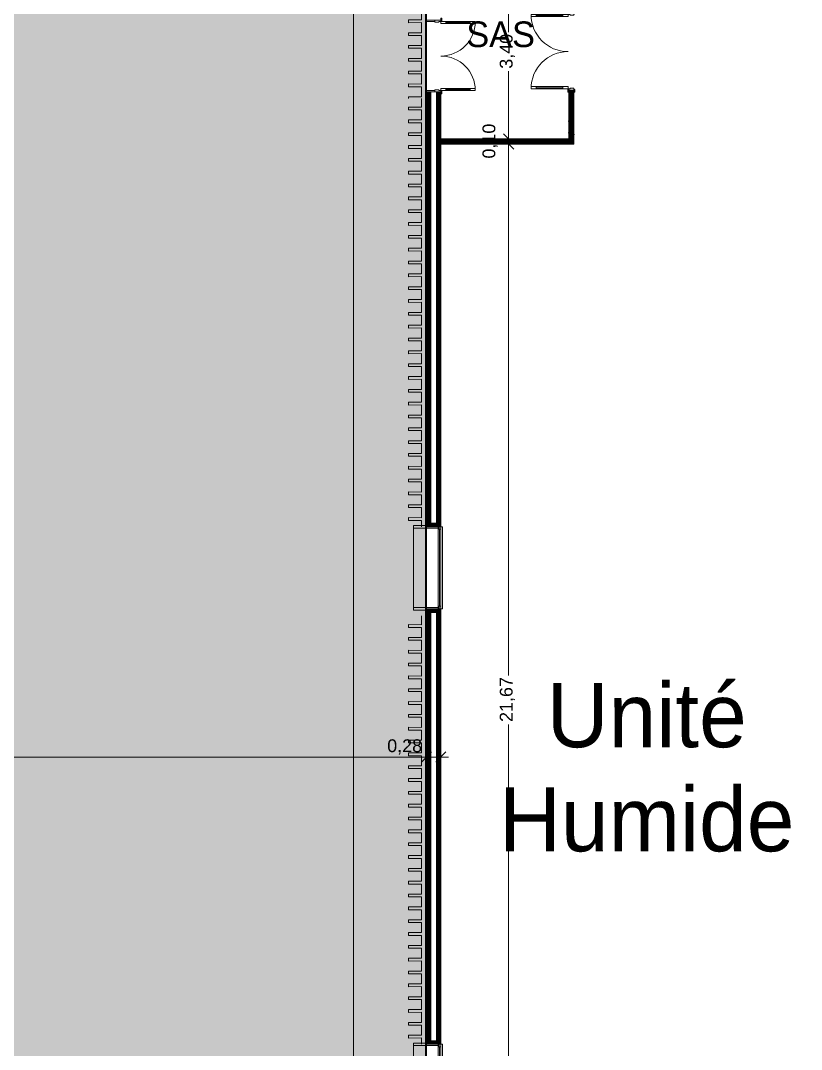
# Model space of a CAD drawing. Header units: millimetres. Extents: x 141848 to 1648660, y -821378 to -151356.
# Drawn here: x 211312 to 226536, y -224677 to -204629 of the extents above; entities that cross this region are included whole.
import ezdxf

# ---------------------------------------------------------------- set-up
doc = ezdxf.new("R2010")
doc.units = ezdxf.units.MM
doc.header["$MEASUREMENT"] = 0
doc.linetypes.add('Traits', pattern=[282.222223, 141.111112, -141.111112])
doc.linetypes.add('Wipeout_Contour', pattern=[1000, 0, -1000])
for name, color, linetype in [('Cotations - 1_100', 7, 'Continuous'), ('Fenêtres ARCHICAD', 7, 'Continuous'), ('Hachure', 7, 'Continuous'), ('Nouveau_0', 7, 'Continuous'), ('Portes ARCHICAD', 7, 'Continuous'), ('Sols_ Dalles', 7, 'Continuous'), ('Structure - Murs extérieurs', 7, 'Continuous')]:
    doc.layers.add(name, color=color, linetype=linetype)
doc.styles.add('STYLE_GENERE_1', font='')
doc.styles.add('STYLE_GENERE_2', font='')
doc.styles.get('STYLE_GENERE_1').set_extended_font_data('Agency FB')
doc.styles.get('STYLE_GENERE_2').set_extended_font_data('Arial')
doc.dimstyles.new('STYLE_GENERE__1', dxfattribs={"dimtxt": 250, "dimasz": 190, "dimexe": 0.18, "dimexo": 0.0625, "dimgap": 0, "dimtad": 1, "dimtih": 1, "dimtoh": 1, "dimlfac": 0.001, "dimzin": 0, "dimdsep": 46, "dimtxsty": 'STYLE_GENERE_2', "dimblk": 'ARROWHEAD_6', "dimblk1": 'ARROWHEAD_6', "dimblk2": 'ARROWHEAD_6', "dimcen": 0.09, "dimse1": 1, "dimse2": 1, "dimclrd": 7, "dimclre": 7, "dimclrt": 7, "dimazin": 0, "dimtfac": 1, "dimtdec": 4, "dimtmove": 0, "dimatfit": 3, "dimfxl": 0, "dimtolj": 1, "dimtzin": 0, "dimarcsym": 0})
doc.dimstyles.new('STYLE_GENERE__4', dxfattribs={"dimtxt": 250, "dimasz": 190, "dimexe": 0.18, "dimexo": 0.0625, "dimgap": 0, "dimtad": 0, "dimlfac": 0.001, "dimzin": 0, "dimdsep": 46, "dimtxsty": 'STYLE_GENERE_2', "dimblk": 'ARROWHEAD_6', "dimblk1": 'ARROWHEAD_6', "dimblk2": 'ARROWHEAD_6', "dimcen": 0.09, "dimse1": 1, "dimse2": 1, "dimclrd": 7, "dimclre": 7, "dimclrt": 7, "dimazin": 0, "dimtfac": 1, "dimtdec": 4, "dimtmove": 0, "dimatfit": 3, "dimfxl": 0, "dimtolj": 1, "dimtzin": 0, "dimarcsym": 0})
pattern_1 = [(45, (0, 175), (-55.684659, 55.684659), [0, -52.5, 0, -78.75]), (110, (175, 175), (74.000794, 26.934086), [0, -38.5, 0, -66.5])]
pattern_2 = [(45, (0, 0), (-7.0710678, 7.0710678), [])]

# ---------------------------------------------------------------- blocks, each defined once
blk = doc.blocks.new('Fenêtre 25_2')
at = {"layer": 'Fenêtres ARCHICAD', "color": 7, "linetype": 'Continuous', "lineweight": 5}
for p, q in [((-775, 480), (-825, 480)), ((-825, 480), (-825, 230)), ((-775, 480), (775, 480)), ((-775, 230), (-775, 480)), ((825, 480), (775, 480)), ((775, 480), (775, 230)), ((825, 230), (825, 480)), ((-825, 230), (-775, 230)), ((-825, 230), (-800, 230)), ((-825, 230), (-800, 230)), ((-775, 230), (-800, 230)), ((-800, 230), (-800, 0)), ((-800, 215), (-800, 230)), ((-800, 215), (-800, 230)), ((-800, 145), (-800, 215)), ((-800, 145), (-800, 215)), ((-800, 145), (-800, 215)), ((-800, 145), (-800, 215)), ((-775, 0), (-775, 230)), ((800, 230), (775, 230)), ((775, 230), (775, 0)), ((775, 230), (825, 230)), ((800, 0), (800, 230)), ((800, 215), (800, 230)), ((800, 215), (800, 230)), ((800, 230), (825, 230)), ((800, 230), (825, 230)), ((800, 145), (800, 215)), ((800, 145), (800, 215)), ((800, 145), (800, 215)), ((800, 145), (800, 215)), ((-800, 0), (-775, 0)), ((775, 0), (800, 0)), ((-800, -20), (800, -20)), ((-800, -50), (-800, -83)), ((-800, -83), (800, -83)), ((800, -83), (800, -50))]:
    blk.add_line(p, q, dxfattribs=at)
at = {"layer": 'Fenêtres ARCHICAD', "color": 7, "linetype": 'Traits', "lineweight": 5}
blk.add_line((-800, -50), (800, -50), dxfattribs=at)
at = {"color": 254, "linetype": 'Wipeout_Contour', "lineweight": 0, "ltscale": 3003.33026}
blk.add_wipeout([(-750, 0), (-750, -50), (750, -50), (750, 0)], dxfattribs=at).dxf.layer = 'Fenêtres ARCHICAD'
at = {"layer": 'Fenêtres ARCHICAD', "color": 7, "linetype": 'Continuous', "lineweight": 5}
for p, q in [((-800, 35), (-800, 145)), ((-800, 35), (-800, 145)), ((-800, 35), (-800, 145)), ((-800, 35), (-800, 145)), ((-800, 0), (-800, 35)), ((-800, 0), (-800, 35)), ((-800, 0), (-750, 0)), ((-800, -35), (-800, 0)), ((-800, -35), (-800, 0)), ((-750, 0), (-750, -50)), ((-750, 0), (750, 0)), ((750, -50), (750, 0)), ((750, 0), (800, 0)), ((800, 35), (800, 145)), ((800, 35), (800, 145)), ((800, 35), (800, 145)), ((800, 35), (800, 145)), ((800, 0), (800, 35)), ((800, 0), (800, 35)), ((800, -35), (800, 0)), ((800, -35), (800, 0)), ((-800, -50), (-800, -35)), ((-800, -50), (-800, -35)), ((-750, -50), (-800, -50)), ((-750, -25), (750, -25)), ((750, -50), (-750, -50)), ((800, -50), (750, -50)), ((800, -50), (800, -35)), ((800, -50), (800, -35))]:
    blk.add_line(p, q, dxfattribs=at)
blk = doc.blocks.new('Porte double 25')
at = {"layer": 'Portes ARCHICAD', "color": 7, "linetype": 'Continuous', "lineweight": 5}
for p, q in [((-672, 672), (-672, 572)), ((-632, 672), (-672, 672)), ((-632, 572), (-632, 672)), ((632, 572), (632, 672)), ((632, 672), (672, 672)), ((672, 672), (672, 572)), ((-672, 572), (-632, 572)), ((-652, 572), (-652, 100)), ((672, 572), (632, 572)), ((652, 572), (652, 100)), ((-737, 0), (-737, 19)), ((-737, 19), (-687, 19)), ((-687, 0), (-737, 0)), ((-700, 0), (-737, 0)), ((-700, 0), (-737, 0)), ((-672, 0), (-700, 0)), ((-700, 0), (-700, -115)), ((-700, 0), (-700, -15)), ((-700, 0), (-700, -15)), ((-687, 19), (-687, 0)), ((-632, 100), (-672, 100)), ((-672, 100), (-672, 0)), ((-672, -40), (-672, 0)), ((-672, 0), (-632, 0)), ((-632, 0), (-632, 100)), ((632, 0), (632, 100)), ((632, 100), (672, 100)), ((672, 0), (632, 0)), ((672, 100), (672, 0)), ((700, 0), (672, 0)), ((672, 0), (672, -40)), ((687, 19), (737, 19)), ((687, 0), (687, 19)), ((737, 0), (687, 0)), ((700, -115), (700, 0)), ((700, 0), (700, -15)), ((700, 0), (700, -15)), ((700, 0), (737, 0)), ((700, 0), (737, 0)), ((737, 19), (737, 0)), ((-700, -15), (-700, -85)), ((-700, -15), (-700, -85)), ((-700, -85), (-700, -115)), ((-700, -85), (-700, -115)), ((-700, -280), (-700, -115)), ((-700, -115), (-675, -115)), ((-700, -115), (-660, -115)), ((-700, -115), (-700, -195)), ((-700, -115), (-700, -195)), ((-700, -195), (-700, -265)), ((-700, -195), (-700, -265)), ((-675, -115), (-675, -280)), ((-660, -40), (-672, -40)), ((-660, -115), (-660, -40)), ((672, -40), (660, -40)), ((660, -40), (660, -115)), ((660, -115), (700, -115)), ((675, -280), (675, -115)), ((675, -115), (700, -115)), ((700, -15), (700, -85)), ((700, -15), (700, -85)), ((700, -85), (700, -115)), ((700, -85), (700, -115)), ((700, -115), (700, -280)), ((700, -115), (700, -195)), ((700, -115), (700, -195)), ((700, -195), (700, -265)), ((700, -195), (700, -265)), ((-737, -299), (-737, -280)), ((-737, -280), (-687, -280)), ((-700, -280), (-737, -280)), ((-700, -280), (-737, -280)), ((-687, -299), (-737, -299)), ((-700, -265), (-700, -280)), ((-700, -265), (-700, -280)), ((-675, -280), (-700, -280)), ((-687, -280), (-687, -299)), ((700, -280), (675, -280)), ((687, -280), (737, -280)), ((687, -299), (687, -280)), ((737, -299), (687, -299)), ((700, -265), (700, -280)), ((700, -265), (700, -280)), ((700, -280), (737, -280)), ((700, -280), (737, -280)), ((737, -280), (737, -299))]:
    blk.add_line(p, q, dxfattribs=at)
at = {"layer": 'Portes ARCHICAD', "color": 7, "linetype": 'Continuous', "lineweight": 5, "flags": 128}
for points in [[(-672, 572), (-672, 100), (-652, 100), (-652, 572)], [(-652, 572), (-652, 100), (-632, 100), (-632, 572)], [(652, 572), (652, 100), (632, 100), (632, 572)], [(672, 572), (672, 100), (652, 100), (652, 572)]]:
    blk.add_lwpolyline(points, close=True, dxfattribs=at)
at = {"layer": 'Portes ARCHICAD', "color": 7, "linetype": 'Continuous', "lineweight": 5}
for centre, start, end in [((-672, 0), 0, 90), ((672, 0), 90, 180)]:
    blk.add_arc(centre, 672, start, end, dxfattribs=at)
blk = doc.blocks.new('Mur_4_1', base_point=(219226, -253396))
at = {"color": 254, "linetype": 'Wipeout_Contour', "lineweight": 0, "ltscale": 1215105.439319666}
blk.add_wipeout([(219226, -214493), (219241, -214493), (219241, -206020), (219226, -206020)], dxfattribs=at)
at = {"color": 254, "linetype": 'Wipeout_Contour', "lineweight": 0, "ltscale": 1243347.861820587}
blk.add_wipeout([(219226, -224578), (219241, -224578), (219241, -216093), (219226, -216093)], dxfattribs=at)
at = {"linetype": 'Continuous', "lineweight": 5, "true_color": 0x5f5f5f}
h = blk.add_hatch(dxfattribs=at)
h.set_pattern_fill('Enduit_0001', color=251, style=0, pattern_type=2)
h.set_pattern_definition(pattern_1)
h.paths.add_polyline_path([(219226, -214493), (219241, -214493), (219241, -206020), (219226, -206020)])
h = blk.add_hatch(dxfattribs=at)
h.set_pattern_fill('Enduit_0001', color=251, style=0, pattern_type=2)
h.set_pattern_definition(pattern_1)
h.paths.add_polyline_path([(219226, -224578), (219241, -224578), (219241, -216093), (219226, -216093)])
at = {"color": 254, "linetype": 'Wipeout_Contour', "lineweight": 0, "ltscale": 1215179.201276043}
blk.add_wipeout([(219241, -206020), (219241, -214493), (219311, -214423), (219311, -206020)], dxfattribs=at)
at = {"color": 254, "linetype": 'Wipeout_Contour', "lineweight": 0, "ltscale": 1243466.840339266}
blk.add_wipeout([(219311, -216163), (219241, -216093), (219241, -224578), (219311, -224508)], dxfattribs=at)
at = {"linetype": 'Continuous', "lineweight": 5, "true_color": 0x5f5f5f}
h = blk.add_hatch(dxfattribs=at)
h.set_pattern_fill('Briques_terre_cuite__int_97', color=251, style=0, pattern_type=2)
h.set_pattern_definition(pattern_2)
h.paths.add_polyline_path([(219241, -206020), (219241, -214493), (219311, -214423), (219311, -206020)])
h = blk.add_hatch(dxfattribs=at)
h.set_pattern_fill('Briques_terre_cuite__int_97', color=251, style=0, pattern_type=2)
h.set_pattern_definition(pattern_2)
h.paths.add_polyline_path([(219311, -216163), (219241, -216093), (219241, -224578), (219311, -224508)])
at = {"color": 254, "linetype": 'Wipeout_Contour', "lineweight": 0, "ltscale": 1215390.167905684}
blk.add_wipeout([(219311, -206020), (219311, -214423), (219421, -214423), (219421, -206020)], dxfattribs=at)
at = {"color": 254, "linetype": 'Wipeout_Contour', "lineweight": 0, "ltscale": 1243719.88514588}
blk.add_wipeout([(219311, -216163), (219311, -224508), (219421, -224508), (219421, -216163)], dxfattribs=at)
at = {"color": 7, "linetype": 'Continuous', "lineweight": 5}
for p, q in [((219226, -206020), (219226, -206057)), ((219241, -206020), (219226, -206020)), ((219311, -206020), (219241, -206020))]:
    blk.add_line(p, q, dxfattribs=at)
at = {"color": 254, "linetype": 'Wipeout_Contour', "lineweight": 0, "ltscale": 1215870.725624969}
blk.add_wipeout([(219491, -206020), (219491, -214493), (219506, -214493), (219506, -206020)], dxfattribs=at)
at = {"color": 254, "linetype": 'Wipeout_Contour', "lineweight": 0, "ltscale": 1244095.775740375}
blk.add_wipeout([(219491, -224578), (219506, -224578), (219506, -216093), (219491, -216093)], dxfattribs=at)
at = {"linetype": 'Continuous', "lineweight": 5, "true_color": 0x5f5f5f}
h = blk.add_hatch(dxfattribs=at)
h.set_pattern_fill('Enduit_0001', color=251, style=0, pattern_type=2)
h.set_pattern_definition(pattern_1)
h.paths.add_polyline_path([(219491, -206020), (219491, -214493), (219506, -214493), (219506, -206020)])
h = blk.add_hatch(dxfattribs=at)
h.set_pattern_fill('Enduit_0001', color=251, style=0, pattern_type=2)
h.set_pattern_definition(pattern_1)
h.paths.add_polyline_path([(219491, -224578), (219506, -224578), (219506, -216093), (219491, -216093)])
at = {"color": 254, "linetype": 'Wipeout_Contour', "lineweight": 0, "ltscale": 1215747.965289842}
blk.add_wipeout([(219421, -206020), (219421, -214493), (219491, -214493), (219491, -206020)], dxfattribs=at)
at = {"color": 254, "linetype": 'Wipeout_Contour', "lineweight": 0, "ltscale": 1243975.800609914}
blk.add_wipeout([(219491, -216093), (219421, -216093), (219421, -224578), (219491, -224578)], dxfattribs=at)
at = {"linetype": 'Continuous', "lineweight": 5, "true_color": 0x5f5f5f}
h = blk.add_hatch(dxfattribs=at)
h.set_pattern_fill('Briques_terre_cuite__int_97', color=251, style=0, pattern_type=2)
h.set_pattern_definition(pattern_2)
h.paths.add_polyline_path([(219421, -206020), (219421, -214493), (219491, -214493), (219491, -206020)])
h = blk.add_hatch(dxfattribs=at)
h.set_pattern_fill('Briques_terre_cuite__int_97', color=251, style=0, pattern_type=2)
h.set_pattern_definition(pattern_2)
h.paths.add_polyline_path([(219491, -216093), (219421, -216093), (219421, -224578), (219491, -224578)])
at = {"color": 7, "linetype": 'Continuous', "lineweight": 5}
for p, q in [((219391, -206020), (219311, -206020)), ((219421, -206020), (219391, -206020)), ((219491, -206020), (219421, -206020)), ((219506, -206020), (219491, -206020)), ((219506, -206020), (219506, -206057))]:
    blk.add_line(p, q, dxfattribs=at)
at = {"layer": 'Portes ARCHICAD', "color": 7, "linetype": 'Continuous', "lineweight": 5, "zscale": 1000, "rotation": 270}
blk.add_blockref('Porte double 25', (219506, -205320), dxfattribs=at)
at = {"color": 254, "linetype": 'Wipeout_Contour', "lineweight": 0, "ltscale": 1227065.212737041}
blk.add_wipeout([(219311, -214423), (219241, -214493), (219421, -214493), (219421, -214423)], dxfattribs=at)
at = {"color": 254, "linetype": 'Wipeout_Contour', "lineweight": 0, "ltscale": 1231744.393429823}
blk.add_wipeout([(219311, -216163), (219421, -216163), (219421, -216093), (219241, -216093)], dxfattribs=at)
at = {"color": 254, "linetype": 'Wipeout_Contour', "lineweight": 0, "ltscale": 1255597.927274651}
blk.add_wipeout([(219311, -224508), (219241, -224578), (219421, -224578), (219421, -224508)], dxfattribs=at)
at = {"linetype": 'Continuous', "lineweight": 5, "true_color": 0x5f5f5f}
h = blk.add_hatch(dxfattribs=at)
h.set_pattern_fill('Briques_terre_cuite__int_97', color=251, style=0, pattern_type=2)
h.set_pattern_definition(pattern_2)
h.paths.add_polyline_path([(219311, -214423), (219241, -214493), (219421, -214493), (219421, -214423)])
h = blk.add_hatch(dxfattribs=at)
h.set_pattern_fill('Briques_terre_cuite__int_97', color=251, style=0, pattern_type=2)
h.set_pattern_definition(pattern_2)
h.paths.add_polyline_path([(219311, -216163), (219421, -216163), (219421, -216093), (219241, -216093)])
h = blk.add_hatch(dxfattribs=at)
h.set_pattern_fill('Briques_terre_cuite__int_97', color=251, style=0, pattern_type=2)
h.set_pattern_definition(pattern_2)
h.paths.add_polyline_path([(219311, -224508), (219241, -224578), (219421, -224578), (219421, -224508)])
at = {"color": 7, "linetype": 'Continuous', "lineweight": 5}
for p, q in [((219241, -206020), (219241, -214493)), ((219311, -206020), (219311, -214423)), ((219421, -206020), (219421, -214423)), ((219491, -214493), (219491, -206020)), ((219226, -214468), (219226, -214493)), ((219241, -214493), (219226, -214493)), ((219311, -214493), (219241, -214493)), ((219311, -214493), (219241, -214493)), ((219311, -214423), (219421, -214423)), ((219421, -214493), (219311, -214493)), ((219421, -214493), (219311, -214493)), ((219456, -214493), (219421, -214493)), ((219491, -214493), (219456, -214493)), ((219506, -214493), (219491, -214493)), ((219226, -216093), (219226, -216118)), ((219241, -216093), (219226, -216093)), ((219241, -216093), (219241, -224578)), ((219311, -216093), (219241, -216093)), ((219311, -216093), (219241, -216093)), ((219421, -216093), (219311, -216093)), ((219421, -216093), (219311, -216093)), ((219456, -216093), (219421, -216093)), ((219491, -216093), (219456, -216093)), ((219491, -224578), (219491, -216093)), ((219506, -216093), (219491, -216093)), ((219311, -216163), (219311, -224508)), ((219311, -216163), (219421, -216163)), ((219421, -216163), (219421, -224508)), ((219311, -224508), (219421, -224508)), ((219226, -224553), (219226, -224578)), ((219241, -224578), (219226, -224578)), ((219311, -224578), (219241, -224578)), ((219311, -224578), (219241, -224578)), ((219421, -224578), (219311, -224578)), ((219421, -224578), (219311, -224578)), ((219456, -224578), (219421, -224578)), ((219491, -224578), (219456, -224578)), ((219506, -224578), (219491, -224578))]:
    blk.add_line(p, q, dxfattribs=at)
at = {"color": 7, "linetype": 'Continuous', "lineweight": 5, "flags": 128}
for points in [[(219226, -206020), (219226, -214493)], [(219506, -214493), (219506, -206020)], [(219226, -216093), (219226, -224578)], [(219506, -224578), (219506, -216093)]]:
    blk.add_lwpolyline(points, dxfattribs=at)
at = {"layer": 'Fenêtres ARCHICAD', "color": 7, "linetype": 'Continuous', "lineweight": 5, "xscale": -1, "zscale": 1000, "rotation": 90}
for p in [(219456, -215293), (219456, -225378)]:
    blk.add_blockref('Fenêtre 25_2', p, dxfattribs=at)
blk = doc.blocks.new('Mur_120_1', base_point=(219506, -207021))
at = {"color": 254, "linetype": 'Wipeout_Contour', "lineweight": 0, "ltscale": 910864.752415}
blk.add_wipeout([(222086, -207021), (222101, -207036), (222101, -207021)], dxfattribs=at).dxf.layer = 'Structure - Murs extérieurs'
at = {"layer": 'Structure - Murs extérieurs', "linetype": 'Continuous', "lineweight": 5, "true_color": 0x5f5f5f}
h = blk.add_hatch(dxfattribs=at)
h.set_pattern_fill('Enduit_0001', color=251, style=0, pattern_type=2)
h.set_pattern_definition(pattern_1)
h.paths.add_polyline_path([(222086, -207021), (222101, -207036), (222101, -207021)])
at = {"color": 254, "linetype": 'Wipeout_Contour', "lineweight": 0, "ltscale": 910504.350219}
blk.add_wipeout([(222001, -206936), (222016, -206951), (222016, -206936)], dxfattribs=at).dxf.layer = 'Structure - Murs extérieurs'
at = {"layer": 'Structure - Murs extérieurs', "linetype": 'Continuous', "lineweight": 5, "true_color": 0x5f5f5f}
h = blk.add_hatch(dxfattribs=at)
h.set_pattern_fill('Enduit_0001', color=251, style=0, pattern_type=2)
h.set_pattern_definition(pattern_1)
h.paths.add_polyline_path([(222001, -206936), (222016, -206951), (222016, -206936)])
at = {"color": 254, "linetype": 'Wipeout_Contour', "lineweight": 0, "ltscale": 910685.919997}
blk.add_wipeout([(222016, -206951), (222086, -207021), (222086, -206951)], dxfattribs=at).dxf.layer = 'Structure - Murs extérieurs'
at = {"layer": 'Structure - Murs extérieurs', "linetype": 'Continuous', "lineweight": 5, "true_color": 0x5f5f5f}
h = blk.add_hatch(dxfattribs=at)
h.set_pattern_fill('Briques_terre_cuite__int_97', color=251, style=0, pattern_type=2)
h.set_pattern_definition(pattern_2)
h.paths.add_polyline_path([(222016, -206951), (222086, -207021), (222086, -206951)])
at = {"color": 254, "linetype": 'Wipeout_Contour', "lineweight": 0, "ltscale": 1210700.337248336}
blk.add_wipeout([(222086, -207021), (219506, -207021), (219506, -207036), (222086, -207036)], dxfattribs=at).dxf.layer = 'Structure - Murs extérieurs'
at = {"layer": 'Structure - Murs extérieurs', "linetype": 'Continuous', "lineweight": 5, "true_color": 0x5f5f5f}
h = blk.add_hatch(dxfattribs=at)
h.set_pattern_fill('Enduit_0001', color=251, style=0, pattern_type=2)
h.set_pattern_definition(pattern_1)
h.paths.add_polyline_path([(222086, -207021), (219506, -207021), (219506, -207036), (222086, -207036)])
at = {"color": 254, "linetype": 'Wipeout_Contour', "lineweight": 0, "ltscale": 910865.42149}
blk.add_wipeout([(222086, -207036), (222101, -207036), (222086, -207021)], dxfattribs=at).dxf.layer = 'Structure - Murs extérieurs'
at = {"layer": 'Structure - Murs extérieurs', "linetype": 'Continuous', "lineweight": 5, "true_color": 0x5f5f5f}
h = blk.add_hatch(dxfattribs=at)
h.set_pattern_fill('Enduit_0001', color=251, style=0, pattern_type=2)
h.set_pattern_definition(pattern_1)
h.paths.add_polyline_path([(222086, -207036), (222101, -207036), (222086, -207021)])
at = {"color": 254, "linetype": 'Wipeout_Contour', "lineweight": 0, "ltscale": 1210343.439575433}
blk.add_wipeout([(222001, -206936), (219506, -206936), (219506, -206951), (222001, -206951)], dxfattribs=at).dxf.layer = 'Structure - Murs extérieurs'
at = {"layer": 'Structure - Murs extérieurs', "linetype": 'Continuous', "lineweight": 5, "true_color": 0x5f5f5f}
h = blk.add_hatch(dxfattribs=at)
h.set_pattern_fill('Enduit_0001', color=251, style=0, pattern_type=2)
h.set_pattern_definition(pattern_1)
h.paths.add_polyline_path([(222001, -206936), (219506, -206936), (219506, -206951), (222001, -206951)])
at = {"color": 254, "linetype": 'Wipeout_Contour', "lineweight": 0, "ltscale": 910505.018999}
blk.add_wipeout([(222001, -206951), (222016, -206951), (222001, -206936)], dxfattribs=at).dxf.layer = 'Structure - Murs extérieurs'
at = {"layer": 'Structure - Murs extérieurs', "linetype": 'Continuous', "lineweight": 5, "true_color": 0x5f5f5f}
h = blk.add_hatch(dxfattribs=at)
h.set_pattern_fill('Enduit_0001', color=251, style=0, pattern_type=2)
h.set_pattern_definition(pattern_1)
h.paths.add_polyline_path([(222001, -206951), (222016, -206951), (222001, -206936)])
at = {"color": 254, "linetype": 'Wipeout_Contour', "lineweight": 0, "ltscale": 1210481.659494453}
blk.add_wipeout([(222016, -206951), (219506, -206951), (219506, -207021), (222016, -207021)], dxfattribs=at).dxf.layer = 'Structure - Murs extérieurs'
at = {"layer": 'Structure - Murs extérieurs', "linetype": 'Continuous', "lineweight": 5, "true_color": 0x5f5f5f}
h = blk.add_hatch(dxfattribs=at)
h.set_pattern_fill('Briques_terre_cuite__int_97', color=251, style=0, pattern_type=2)
h.set_pattern_definition(pattern_2)
h.paths.add_polyline_path([(222016, -206951), (219506, -206951), (219506, -207021), (222016, -207021)])
at = {"color": 254, "linetype": 'Wipeout_Contour', "lineweight": 0, "ltscale": 910683.859404}
blk.add_wipeout([(222016, -207021), (222086, -207021), (222016, -206951)], dxfattribs=at).dxf.layer = 'Structure - Murs extérieurs'
at = {"layer": 'Structure - Murs extérieurs', "linetype": 'Continuous', "lineweight": 5, "true_color": 0x5f5f5f}
h = blk.add_hatch(dxfattribs=at)
h.set_pattern_fill('Briques_terre_cuite__int_97', color=251, style=0, pattern_type=2)
h.set_pattern_definition(pattern_2)
h.paths.add_polyline_path([(222016, -207021), (222086, -207021), (222016, -206951)])
at = {"layer": 'Structure - Murs extérieurs', "color": 7, "linetype": 'Continuous', "lineweight": 5}
for p, q in [((222016, -206951), (219506, -206951)), ((219506, -207021), (222016, -207021)), ((222016, -206951), (222016, -206936)), ((222016, -207021), (222086, -207021)), ((222086, -207021), (222086, -206951))]:
    blk.add_line(p, q, dxfattribs=at)
at = {"layer": 'Structure - Murs extérieurs', "color": 7, "linetype": 'Continuous', "lineweight": 5, "flags": 128}
for points in [[(222001, -206936), (219506, -206936)], [(219506, -207036), (222101, -207036)], [(222101, -207036), (222101, -207021)]]:
    blk.add_lwpolyline(points, dxfattribs=at)
blk = doc.blocks.new('Porte double 25_6')
at = {"layer": 'Portes ARCHICAD', "color": 7, "linetype": 'Continuous', "lineweight": 5}
for p, q in [((-722, 722), (-722, 622)), ((-682, 722), (-722, 722)), ((-722, 622), (-682, 622)), ((-702, 622), (-702, 100)), ((-682, 622), (-682, 722)), ((682, 622), (682, 722)), ((682, 722), (722, 722)), ((722, 622), (682, 622)), ((702, 622), (702, 100)), ((722, 722), (722, 622)), ((-737, 4), (-787, 4)), ((-787, 4), (-787, -15)), ((-722, 0), (-750, 0)), ((-750, 0), (-750, -115)), ((-737, -15), (-737, 4)), ((-682, 100), (-722, 100)), ((-722, 100), (-722, 0)), ((-722, -40), (-722, 0)), ((-722, 0), (-682, 0)), ((-682, 0), (-682, 100)), ((682, 0), (682, 100)), ((682, 100), (722, 100)), ((722, 0), (682, 0)), ((722, 100), (722, 0)), ((750, 0), (722, 0)), ((722, 0), (722, -40)), ((787, 4), (737, 4)), ((737, 4), (737, -15)), ((750, -115), (750, 0)), ((787, -15), (787, 4)), ((-787, -15), (-737, -15)), ((-750, -15), (-787, -15)), ((-750, -15), (-787, -15)), ((-737, -115), (-787, -115)), ((-787, -115), (-787, -134)), ((-750, -115), (-787, -115)), ((-750, -115), (-787, -115)), ((-787, -134), (-737, -134)), ((-750, -30), (-750, -15)), ((-750, -30), (-750, -15)), ((-750, -100), (-750, -30)), ((-750, -100), (-750, -30)), ((-750, -115), (-750, -100)), ((-750, -115), (-750, -100)), ((-750, -115), (-710, -115)), ((-737, -134), (-737, -115)), ((-710, -40), (-722, -40)), ((-710, -115), (-710, -40)), ((722, -40), (710, -40)), ((710, -40), (710, -115)), ((710, -115), (750, -115)), ((737, -15), (787, -15)), ((787, -115), (737, -115)), ((737, -115), (737, -134)), ((737, -134), (787, -134)), ((750, -30), (750, -15)), ((750, -30), (750, -15)), ((750, -15), (787, -15)), ((750, -15), (787, -15)), ((750, -100), (750, -30)), ((750, -100), (750, -30)), ((750, -115), (750, -100)), ((750, -115), (750, -100)), ((750, -115), (787, -115)), ((750, -115), (787, -115)), ((787, -134), (787, -115))]:
    blk.add_line(p, q, dxfattribs=at)
at = {"layer": 'Portes ARCHICAD', "color": 7, "linetype": 'Continuous', "lineweight": 5, "flags": 128}
for points in [[(-722, 622), (-722, 100), (-702, 100), (-702, 622)], [(-702, 622), (-702, 100), (-682, 100), (-682, 622)], [(702, 622), (702, 100), (682, 100), (682, 622)], [(722, 622), (722, 100), (702, 100), (702, 622)]]:
    blk.add_lwpolyline(points, close=True, dxfattribs=at)
at = {"layer": 'Portes ARCHICAD', "color": 7, "linetype": 'Continuous', "lineweight": 5}
for centre, start, end in [((-722, 0), 0, 90), ((722, 0), 90, 180)]:
    blk.add_arc(centre, 722, start, end, dxfattribs=at)
blk = doc.blocks.new('Mur_121_1', base_point=(222086, -207021))
at = {"color": 254, "linetype": 'Wipeout_Contour', "lineweight": 0, "ltscale": 1206171.474469902}
blk.add_wipeout([(222086, -204485), (222101, -204485), (222101, -203449), (222086, -203449)], dxfattribs=at).dxf.layer = 'Structure - Murs extérieurs'
at = {"color": 254, "linetype": 'Wipeout_Contour', "lineweight": 0, "ltscale": 1213055.47515418}
blk.add_wipeout([(222086, -205985), (222086, -207021), (222101, -207021), (222101, -205985)], dxfattribs=at).dxf.layer = 'Structure - Murs extérieurs'
at = {"layer": 'Structure - Murs extérieurs', "linetype": 'Continuous', "lineweight": 5, "true_color": 0x5f5f5f}
h = blk.add_hatch(dxfattribs=at)
h.set_pattern_fill('Enduit_0001', color=251, style=0, pattern_type=2)
h.set_pattern_definition(pattern_1)
h.paths.add_polyline_path([(222086, -204485), (222101, -204485), (222101, -203449), (222086, -203449)])
h = blk.add_hatch(dxfattribs=at)
h.set_pattern_fill('Enduit_0001', color=251, style=0, pattern_type=2)
h.set_pattern_definition(pattern_1)
h.paths.add_polyline_path([(222086, -205985), (222086, -207021), (222101, -207021), (222101, -205985)])
at = {"color": 254, "linetype": 'Wipeout_Contour', "lineweight": 0, "ltscale": 1206035.946293775}
blk.add_wipeout([(222001, -203534), (222001, -204485), (222016, -204485), (222016, -203534)], dxfattribs=at).dxf.layer = 'Structure - Murs extérieurs'
at = {"color": 254, "linetype": 'Wipeout_Contour', "lineweight": 0, "ltscale": 1212690.574585266}
blk.add_wipeout([(222001, -206936), (222016, -206936), (222016, -205985), (222001, -205985)], dxfattribs=at).dxf.layer = 'Structure - Murs extérieurs'
at = {"layer": 'Structure - Murs extérieurs', "linetype": 'Continuous', "lineweight": 5, "true_color": 0x5f5f5f}
h = blk.add_hatch(dxfattribs=at)
h.set_pattern_fill('Enduit_0001', color=251, style=0, pattern_type=2)
h.set_pattern_definition(pattern_1)
h.paths.add_polyline_path([(222001, -203534), (222001, -204485), (222016, -204485), (222016, -203534)])
h = blk.add_hatch(dxfattribs=at)
h.set_pattern_fill('Enduit_0001', color=251, style=0, pattern_type=2)
h.set_pattern_definition(pattern_1)
h.paths.add_polyline_path([(222001, -206936), (222016, -206936), (222016, -205985), (222001, -205985)])
at = {"color": 254, "linetype": 'Wipeout_Contour', "lineweight": 0, "ltscale": 1206140.860014736}
blk.add_wipeout([(222016, -204485), (222086, -204485), (222086, -203519), (222016, -203519)], dxfattribs=at).dxf.layer = 'Structure - Murs extérieurs'
at = {"color": 254, "linetype": 'Wipeout_Contour', "lineweight": 0, "ltscale": 1212835.525588944}
blk.add_wipeout([(222016, -205985), (222016, -206951), (222086, -206951), (222086, -205985)], dxfattribs=at).dxf.layer = 'Structure - Murs extérieurs'
at = {"layer": 'Structure - Murs extérieurs', "linetype": 'Continuous', "lineweight": 5, "true_color": 0x5f5f5f}
h = blk.add_hatch(dxfattribs=at)
h.set_pattern_fill('Briques_terre_cuite__int_97', color=251, style=0, pattern_type=2)
h.set_pattern_definition(pattern_2)
h.paths.add_polyline_path([(222016, -204485), (222086, -204485), (222086, -203519), (222016, -203519)])
h = blk.add_hatch(dxfattribs=at)
h.set_pattern_fill('Briques_terre_cuite__int_97', color=251, style=0, pattern_type=2)
h.set_pattern_definition(pattern_2)
h.paths.add_polyline_path([(222016, -205985), (222016, -206951), (222086, -206951), (222086, -205985)])
at = {"layer": 'Structure - Murs extérieurs', "color": 7, "linetype": 'Continuous', "lineweight": 5}
for p, q in [((222086, -203519), (222086, -203449)), ((222016, -203534), (222016, -203519)), ((222016, -203534), (222016, -204485)), ((222086, -204485), (222086, -203519)), ((222001, -204485), (222001, -204448)), ((222016, -204485), (222001, -204485)), ((222086, -204485), (222016, -204485)), ((222101, -204485), (222086, -204485)), ((222101, -204485), (222101, -204448)), ((222001, -205985), (222001, -206022)), ((222016, -205985), (222001, -205985)), ((222016, -205985), (222016, -206936)), ((222086, -205985), (222016, -205985)), ((222086, -206951), (222086, -205985)), ((222101, -205985), (222086, -205985)), ((222101, -205985), (222101, -206022)), ((222016, -206951), (222016, -206936)), ((222086, -207021), (222086, -206951))]:
    blk.add_line(p, q, dxfattribs=at)
at = {"layer": 'Structure - Murs extérieurs', "color": 7, "linetype": 'Continuous', "lineweight": 5, "flags": 128}
for points in [[(222101, -204485), (222101, -203449)], [(222001, -203534), (222001, -204485)], [(222001, -205985), (222001, -206936)], [(222101, -207021), (222101, -205985)]]:
    blk.add_lwpolyline(points, dxfattribs=at)
at = {"layer": 'Portes ARCHICAD', "color": 7, "linetype": 'Continuous', "lineweight": 5, "zscale": 1000, "rotation": 90}
blk.add_blockref('Porte double 25_6', (221986, -205235), dxfattribs=at)
blk = doc.blocks.new('Tôle profilée 25')
at = {"color": 7, "linetype": 'Continuous', "lineweight": 5}
for p, q in [((0, 8347.3), (0, 8176.5)), ((-250, 8177.5), (-250, 8150)), ((0, 8176.5), (-250, 8177.5)), ((-250, 8150), (-250, 8122.5)), ((-250, 8122.5), (0, 8123.5)), ((0, 8123.5), (0, 7926.5)), ((-250, 7927.5), (-250, 7900)), ((0, 7926.5), (-250, 7927.5)), ((-250, 7900), (-250, 7872.5)), ((-250, 7872.5), (0, 7873.5)), ((0, 7873.5), (0, 7676.5)), ((-250, 7677.5), (-250, 7650)), ((0, 7676.5), (-250, 7677.5)), ((-250, 7650), (-250, 7622.5)), ((-250, 7622.5), (0, 7623.5)), ((0, 7623.5), (0, 7426.5)), ((-250, 7427.5), (-250, 7400)), ((0, 7426.5), (-250, 7427.5)), ((-250, 7400), (-250, 7372.5)), ((-250, 7372.5), (0, 7373.5)), ((0, 7373.5), (0, 7176.5)), ((-250, 7177.5), (-250, 7150)), ((0, 7176.5), (-250, 7177.5)), ((-250, 7150), (-250, 7122.5)), ((-250, 7122.5), (0, 7123.5)), ((0, 7123.5), (0, 6926.5)), ((-250, 6927.5), (-250, 6900)), ((0, 6926.5), (-250, 6927.5)), ((-250, 6900), (-250, 6872.5)), ((-250, 6872.5), (0, 6873.5)), ((0, 6873.5), (0, 6676.5)), ((-250, 6677.5), (-250, 6650)), ((0, 6676.5), (-250, 6677.5)), ((-250, 6650), (-250, 6622.5)), ((-250, 6622.5), (0, 6623.5)), ((0, 6623.5), (0, 6426.5)), ((-250, 6427.5), (-250, 6400)), ((0, 6426.5), (-250, 6427.5)), ((-250, 6400), (-250, 6372.5)), ((-250, 6372.5), (0, 6373.5)), ((0, 6373.5), (0, 6176.5)), ((-250, 6177.5), (-250, 6150)), ((0, 6176.5), (-250, 6177.5)), ((-250, 6150), (-250, 6122.5)), ((-250, 6122.5), (0, 6123.5)), ((0, 6123.5), (0, 5926.5)), ((-250, 5927.5), (-250, 5900)), ((0, 5926.5), (-250, 5927.5)), ((-250, 5900), (-250, 5872.5)), ((-250, 5872.5), (0, 5873.5)), ((0, 5873.5), (0, 5676.5)), ((-250, 5677.5), (-250, 5650)), ((0, 5676.5), (-250, 5677.5)), ((-250, 5650), (-250, 5622.5)), ((-250, 5622.5), (0, 5623.5)), ((0, 5623.5), (0, 5426.5)), ((-250, 5427.5), (-250, 5400)), ((0, 5426.5), (-250, 5427.5)), ((-250, 5400), (-250, 5372.5)), ((-250, 5372.5), (0, 5373.5)), ((0, 5373.5), (0, 5176.5)), ((-250, 5177.5), (-250, 5150)), ((0, 5176.5), (-250, 5177.5)), ((-250, 5150), (-250, 5122.5)), ((-250, 5122.5), (0, 5123.5)), ((0, 5123.5), (0, 4926.5)), ((-250, 4927.5), (-250, 4900)), ((0, 4926.5), (-250, 4927.5)), ((-250, 4900), (-250, 4872.5)), ((-250, 4872.5), (0, 4873.5)), ((0, 4873.5), (0, 4676.5)), ((-250, 4677.5), (-250, 4650)), ((0, 4676.5), (-250, 4677.5)), ((-250, 4650), (-250, 4622.5)), ((-250, 4622.5), (0, 4623.5)), ((0, 4623.5), (0, 4426.5)), ((-250, 4427.5), (-250, 4400)), ((0, 4426.5), (-250, 4427.5)), ((-250, 4400), (-250, 4372.5)), ((-250, 4372.5), (0, 4373.5)), ((0, 4373.5), (0, 4176.5)), ((-250, 4177.5), (-250, 4150)), ((0, 4176.5), (-250, 4177.5)), ((-250, 4150), (-250, 4122.5)), ((-250, 4122.5), (0, 4123.5)), ((0, 4123.5), (0, 3926.5)), ((-250, 3927.5), (-250, 3900)), ((0, 3926.5), (-250, 3927.5)), ((-250, 3900), (-250, 3872.5)), ((-250, 3872.5), (0, 3873.5)), ((0, 3873.5), (0, 3676.5)), ((-250, 3677.5), (-250, 3650)), ((0, 3676.5), (-250, 3677.5)), ((-250, 3650), (-250, 3622.5)), ((-250, 3622.5), (0, 3623.5)), ((0, 3623.5), (0, 3426.5)), ((-250, 3427.5), (-250, 3400)), ((0, 3426.5), (-250, 3427.5)), ((-250, 3400), (-250, 3372.5)), ((-250, 3372.5), (0, 3373.5)), ((0, 3373.5), (0, 3176.5)), ((-250, 3177.5), (-250, 3150)), ((0, 3176.5), (-250, 3177.5)), ((-250, 3150), (-250, 3122.5)), ((-250, 3122.5), (0, 3123.5)), ((0, 3123.5), (0, 2926.5)), ((-250, 2927.5), (-250, 2900)), ((0, 2926.5), (-250, 2927.5)), ((-250, 2900), (-250, 2872.5)), ((-250, 2872.5), (0, 2873.5)), ((0, 2873.5), (0, 2676.5)), ((-250, 2677.5), (-250, 2650)), ((0, 2676.5), (-250, 2677.5)), ((-250, 2650), (-250, 2622.5)), ((-250, 2622.5), (0, 2623.5)), ((0, 2623.5), (0, 2426.5)), ((-250, 2427.5), (-250, 2400)), ((0, 2426.5), (-250, 2427.5)), ((-250, 2400), (-250, 2372.5)), ((-250, 2372.5), (0, 2373.5)), ((0, 2373.5), (0, 2176.5)), ((-250, 2177.5), (-250, 2150)), ((0, 2176.5), (-250, 2177.5)), ((-250, 2150), (-250, 2122.5)), ((-250, 2122.5), (0, 2123.5)), ((0, 2123.5), (0, 1926.5)), ((-250, 1927.5), (-250, 1900)), ((0, 1926.5), (-250, 1927.5)), ((-250, 1900), (-250, 1872.5)), ((-250, 1872.5), (0, 1873.5)), ((0, 1873.5), (0, 1676.5)), ((-250, 1677.5), (-250, 1650)), ((0, 1676.5), (-250, 1677.5)), ((-250, 1650), (-250, 1622.5)), ((-250, 1622.5), (0, 1623.5)), ((0, 1623.5), (0, 1426.5)), ((-250, 1427.5), (-250, 1400)), ((0, 1426.5), (-250, 1427.5)), ((-250, 1400), (-250, 1372.5)), ((-250, 1372.5), (0, 1373.5)), ((0, 1373.5), (0, 1176.5)), ((-250, 1177.5), (-250, 1150)), ((0, 1176.5), (-250, 1177.5)), ((-250, 1150), (-250, 1122.5)), ((-250, 1122.5), (0, 1123.5)), ((0, 1123.5), (0, 926.5)), ((-250, 927.5), (-250, 900)), ((0, 926.5), (-250, 927.5)), ((-250, 900), (-250, 872.5)), ((-250, 872.5), (0, 873.5)), ((0, 873.5), (0, 676.5)), ((-250, 677.5), (-250, 650)), ((0, 676.5), (-250, 677.5)), ((-250, 650), (-250, 622.5)), ((-250, 622.5), (0, 623.5)), ((0, 623.5), (0, 426.5)), ((-250, 427.5), (-250, 400)), ((0, 426.5), (-250, 427.5)), ((-250, 400), (-250, 372.5)), ((-250, 372.5), (0, 373.5)), ((0, 373.5), (0, 176.5)), ((-250, 177.5), (-250, 150)), ((0, 176.5), (-250, 177.5)), ((-250, 150), (-250, 122.5)), ((-250, 122.5), (0, 123.5)), ((0, 123.5), (0, 0))]:
    blk.add_line(p, q, dxfattribs=at)
blk = doc.blocks.new('Tôle profilée 25_42')
at = {"color": 7, "linetype": 'Continuous', "lineweight": 5}
for p, q in [((-250, 1652.7), (-250, 1650)), ((-250, 1650), (-250, 1622.5)), ((-250, 1622.5), (0, 1623.5)), ((0, 1623.5), (0, 1426.5)), ((-250, 1427.5), (-250, 1400)), ((0, 1426.5), (-250, 1427.5)), ((-250, 1400), (-250, 1372.5)), ((-250, 1372.5), (0, 1373.5)), ((0, 1373.5), (0, 1176.5)), ((-250, 1177.5), (-250, 1150)), ((0, 1176.5), (-250, 1177.5)), ((-250, 1150), (-250, 1122.5)), ((-250, 1122.5), (0, 1123.5)), ((0, 1123.5), (0, 926.5)), ((-250, 927.5), (-250, 900)), ((0, 926.5), (-250, 927.5)), ((-250, 900), (-250, 872.5)), ((-250, 872.5), (0, 873.5)), ((0, 873.5), (0, 676.5)), ((-250, 677.5), (-250, 650)), ((0, 676.5), (-250, 677.5)), ((-250, 650), (-250, 622.5)), ((-250, 622.5), (0, 623.5)), ((0, 623.5), (0, 426.5)), ((-250, 427.5), (-250, 400)), ((0, 426.5), (-250, 427.5)), ((-250, 400), (-250, 372.5)), ((-250, 372.5), (0, 373.5)), ((0, 373.5), (0, 176.5)), ((-250, 177.5), (-250, 150)), ((0, 176.5), (-250, 177.5)), ((-250, 150), (-250, 122.5)), ((-250, 122.5), (0, 123.5)), ((0, 123.5), (0, 0))]:
    blk.add_line(p, q, dxfattribs=at)
blk = doc.blocks.new('*D555')
at = {"layer": 'Cotations - 1_100', "color": 7, "linetype": 'Continuous', "lineweight": 5}
for p, q in [((219026, -177546), (218826, -177746)), ((218926, -177833), (218926, -177458)), ((219606, -177546), (219406, -177746)), ((219506, -177833), (219506, -177458)), ((218926, -177646), (219506, -177646))]:
    blk.add_line(p, q, dxfattribs=at)
blk = doc.blocks.new('ARROWHEAD_6')
at = {"color": 0, "linetype": 'Continuous', "lineweight": 0}
for p, q in [((0, 0), (-1, 0)), ((-0.5, -0.5), (0.5, 0.5))]:
    blk.add_line(p, q, dxfattribs=at)
blk = doc.blocks.new('*D556')
at = {"layer": 'Cotations - 1_100', "color": 7, "linetype": 'Continuous', "lineweight": 5}
for p, q in [((219606, -177546), (219406, -177746)), ((219506, -177833), (219506, -177458)), ((244046, -177546), (243846, -177746)), ((243946, -177833), (243946, -177458)), ((219506, -177646), (243946, -177646))]:
    blk.add_line(p, q, dxfattribs=at)
at = {"layer": 'Cotations - 1_100', "color": 7, "lineweight": 5, "char_height": 250, "attachment_point": 7, "style": 'STYLE_GENERE_2'}
for s, insert in [('\\A1;{\\pql;\\fArial|b0|i0|c0|p38;24,44}', (230966, -177596)), ('\\A1;{\\pql;\\fArial|b0|i0|c0|p38;0,28}', (243181, -177596))]:
    blk.add_mtext(s, dxfattribs=dict(at, insert=insert))
blk = doc.blocks.new('*D621')
at = {"layer": 'Cotations - 1_100', "color": 7, "linetype": 'Continuous', "lineweight": 5}
for p, q in [((195475, -218881), (195275, -219081)), ((195375, -219169), (195375, -218794)), ((219326, -218881), (219126, -219081)), ((219226, -219169), (219226, -218794)), ((195225, -218981), (195375, -218981)), ((195375, -218981), (219226, -218981))]:
    blk.add_line(p, q, dxfattribs=at)
at = {"layer": 'Cotations - 1_100', "color": 7, "lineweight": 5, "char_height": 250, "attachment_point": 7, "style": 'STYLE_GENERE_2'}
for s, insert in [('\\A1;{\\pql;\\fArial|b0|i0|c0|p38;23,85}', (206540, -218931)), ('\\A1;{\\pql;\\fArial|b0|i0|c0|p38;0,28}', (218460, -218931))]:
    blk.add_mtext(s, dxfattribs=dict(at, insert=insert))
blk = doc.blocks.new('*D622')
at = {"layer": 'Cotations - 1_100', "color": 7, "linetype": 'Continuous', "lineweight": 5}
for p, q in [((219326, -218881), (219126, -219081)), ((219226, -219169), (219226, -218794)), ((219406, -219081), (219606, -218881)), ((219506, -219169), (219506, -218794)), ((219226, -218981), (219506, -218981)), ((219506, -218981), (219656, -218981))]:
    blk.add_line(p, q, dxfattribs=at)
blk = doc.blocks.new('*D665')
at = {"layer": 'Cotations - 1_100', "color": 7, "linetype": 'Continuous', "lineweight": 5}
for p, q in [((221014, -207036), (220639, -207036)), ((220926, -207136), (220726, -206936)), ((220826, -217392), (220826, -207036)), ((220826, -228702), (220826, -218346)), ((221014, -228702), (220639, -228702)), ((220726, -228602), (220926, -228802))]:
    blk.add_line(p, q, dxfattribs=at)
at = {"layer": 'Cotations - 1_100', "color": 7, "lineweight": 5, "char_height": 250, "attachment_point": 7, "rotation": 90, "style": 'STYLE_GENERE_2'}
for s, insert in [('\\A1;{\\pql;\\fArial|b0|i0|c0|p38;0,10}', (220614, -207318)), ('\\A1;{\\pql;\\fArial|b0|i0|c0|p38;21,67}', (220951, -218296))]:
    blk.add_mtext(s, dxfattribs=dict(at, insert=insert))
blk = doc.blocks.new('*D666')
at = {"layer": 'Cotations - 1_100', "color": 7, "linetype": 'Continuous', "lineweight": 5}
for p, q in [((220726, -206836), (220926, -207036)), ((221014, -206936), (220639, -206936)), ((221014, -207036), (220639, -207036)), ((220926, -207136), (220726, -206936)), ((220826, -207036), (220826, -206936))]:
    blk.add_line(p, q, dxfattribs=at)
blk = doc.blocks.new('*D667')
at = {"layer": 'Cotations - 1_100', "color": 7, "linetype": 'Continuous', "lineweight": 5}
for p, q in [((220926, -203634), (220726, -203434)), ((221014, -203534), (220639, -203534)), ((220826, -204853), (220826, -203534)), ((220826, -206936), (220826, -205617)), ((220726, -206836), (220926, -207036)), ((221014, -206936), (220639, -206936))]:
    blk.add_line(p, q, dxfattribs=at)
at = {"layer": 'Cotations - 1_100', "color": 7, "lineweight": 5, "char_height": 250, "attachment_point": 7, "rotation": 90, "style": 'STYLE_GENERE_2'}
for s, insert in [('\\A1;{\\pql;\\fArial|b0|i0|c0|p38;0,10}', (220614, -203817)), ('\\A1;{\\pql;\\fArial|b0|i0|c0|p38;3,40}', (220951, -205568))]:
    blk.add_mtext(s, dxfattribs=dict(at, insert=insert))

msp = doc.modelspace()

# ---------------------------------------------------------------- hatches: boundary and pattern name
at = {"linetype": 'Continuous', "lineweight": 0, "true_color": 0x6f6f6f}
h = msp.add_hatch(color=8, dxfattribs=at)
h.paths.add_polyline_path([(141848.442, -295062.571), (269220.821, -293826.868), (269220.821, -270902.734), (268763.049, -270902.734), (254213.6, -271040.575), (254213.6, -163437.635), (153156.2, -163437.635), (153156.2, -271040.575), (153182.962, -271040.57), (153183.146, -272000.514, -0.409427364), (149183.681, -275935.042), (141848.442, -275935.042)])
h.paths.add_polyline_path([(158435.584, -260639.953), (155145.584, -260639.953), (155145.584, -248364.953), (155145.584, -243089.974), (155145.584, -242189.974), (158435.584, -242189.974)], flags=0)
h.paths.add_polyline_path([(161503.433, -171995.57), (161503.433, -193810.571), (161503.433, -230015.57), (161503.433, -260810.571), (196775.042, -260810.571), (196775.042, -222495.57), (186955.542, -222495.57), (186955.542, -218295.57), (196754.55, -218295.57), (196754.55, -208495.57), (196754.55, -204495.57), (193355.542, -204495.57), (193355.542, -195161.535), (195576.034, -195161.535), (195576.034, -189810.571), (217850.068, -189810.571), (217850.068, -262266.885), (245610.045, -262266.885), (245610.045, -253395.571), (245626.034, -253395.571), (246426.034, -253395.571), (247826.034, -253395.571), (247826.034, -248005.571), (247826.034, -246605.571), (245626.034, -246605.571), (245610.045, -246605.571), (245610.045, -171995.57), (212806.28, -171995.57)], flags=0)
h.paths.add_polyline_path([(162737.042, -269433.913, -0.09031866), (162858.773, -268727.623, -0.201448728), (163912.639, -267592.74, -0.104211445), (164718.006, -267415.055), (165317.979, -267409.371, -0.104044608), (166125.354, -267571.244, -0.238255457), (167284.257, -268953.318, -0.055188622), (167336.836, -269390.334), (167338.931, -269611.438), (167351.046, -270890.267), (167092.583, -271892.761, -0.267949192), (165370.083, -272909.124), (164770.11, -272914.808, -0.193717464), (163379.252, -272370.185, -0.070568756), (163028.663, -271931.262, -0.131652498), (162751.253, -270933.845)], flags=0)
h.paths.add_polyline_path([(175327.752, -275599.002, -0.415791099), (173316.986, -273599.031), (173316.986, -273452.052), (173330.488, -267377.824, -0.380556701), (175316.986, -265609.826), (175394.714, -265609.826), (175394.714, -270609.826), (190394.714, -270609.826), (190394.714, -265609.826), (195356.191, -265609.826, -0.414213562), (196856.191, -267109.826), (196856.191, -273660.699, -0.345501612), (195137.285, -275433.432)], flags=0)
h.paths.add_polyline_path([(205510.093, -271504.083, -0.134473934), (205230.948, -270484.937), (205230.948, -268984.937, -0.414213562), (207230.948, -266984.937), (207830.948, -266984.937, -0.414213562), (209830.948, -268984.937), (209830.948, -270484.937, -0.128820346), (209574.03, -271465.581, -0.270936291), (207830.948, -272484.937), (207230.948, -272484.937, -0.264979997)], flags=0)
h.paths.add_polyline_path([(217862.687, -273329.325), (217869.949, -267730.336, -0.098561509), (218100.718, -266943.721), (218117.681, -266951.545, -0.258849002), (219955.479, -265605.827), (219953.141, -265587.294), (220637.569, -265587.294), (220637.569, -265687.294), (220637.569, -270687.294), (250537.569, -270687.294), (250537.569, -265687.294), (252208.004, -265687.294), (254186.294, -265687.294), (254186.294, -267687.294), (254186.294, -271062.255, 0.001345761), (254186.323, -271073.021), (254197.209, -273095.233, -0.414213562), (252208.004, -275105.97), (243484.534, -275105.97, -0.005188955), (243431.438, -275116.103), (235447.992, -275196.191), (220071.012, -275253.24, -0.386553331), (217873.089, -273475.385, -0.025189219)], flags=0)
at = {"layer": 'Sols_ Dalles', "linetype": 'Continuous', "lineweight": 0, "true_color": 0x2e271c}
msp.add_hatch(color=250, dxfattribs=at).paths.add_polyline_path([(161503.433, -171995.57), (161503.433, -230015.57), (161503.433, -260810.571), (196775.042, -260810.571), (196775.042, -260795.571), (196775.042, -258649.982), (196775.042, -258010.558), (196775.042, -222495.57), (186955.542, -222495.57), (186955.542, -218295.57), (196754.55, -218295.57), (196754.55, -204495.57), (193355.542, -204495.57), (193355.542, -195161.535), (195576.034, -195161.535), (195576.034, -189810.571), (217805.542, -189810.571), (217805.542, -253395.57), (217805.542, -253415.571), (219205.542, -253415.571), (219205.542, -253395.57), (219205.542, -188410.571), (191955.542, -188410.571), (191955.542, -190035.076), (194140.476, -190023.061), (194160.967, -193749.52), (191976.034, -193761.535), (191955.542, -200380.57), (191955.542, -205895.57), (195354.55, -205895.57), (195354.55, -216895.57), (185555.542, -216895.57), (185555.542, -223895.57), (195354.55, -223895.57), (195354.55, -258649.982), (195354.55, -259410.571), (163990.222, -259410.571), (162860.681, -259410.571), (162860.681, -231415.57), (162860.681, -173395.57), (244226.034, -173395.57), (244226.034, -248005.571), (245626.034, -248005.571), (246426.034, -248005.571), (246426.034, -251817.03), (245610.045, -251817.03), (244211.034, -251817.03), (244211.034, -253395.571), (246426.034, -253395.571), (247826.034, -253395.571), (247826.034, -248005.571), (247826.034, -246605.571), (245626.034, -246605.571), (245626.034, -171995.57)])

# ---------------------------------------------------------------- linework, layer by layer
at = {"layer": 'Sols_ Dalles', "color": 250, "linetype": 'Continuous', "lineweight": 5, "true_color": 0x1f1f1f}
for points in [[(219205.542, -253395.57), (219205.542, -188410.571), (191955.542, -188410.571), (191955.542, -200380.57), (191955.542, -205895.57), (195354.55, -205895.57), (195354.55, -216895.57), (185555.542, -216895.57), (185555.542, -223895.57), (195354.55, -223895.57), (195354.55, -258649.982)], [(195576.034, -189810.571), (217805.542, -189810.571), (217805.542, -253395.57)]]:
    msp.add_lwpolyline(points, dxfattribs=at)

# ---------------------------------------------------------------- texts
at = {"layer": 'Hachure', "color": 250, "linetype": 'Continuous', "lineweight": 5, "true_color": 0x1f1f1f, "insert": (223519.6, -219187.123), "char_height": 1250, "width": 6453.04465, "attachment_point": 5, "line_spacing_factor": 0.97291, "style": 'STYLE_GENERE_1'}
msp.add_mtext('\\A1;{\\pqc;\\fAgency FB|b0|i0|c0|p34;Unité Humide}', dxfattribs=at)

# ---------------------------------------------------------------- next in the draw order: block references
at = {"color": 7, "lineweight": 5}
msp.add_blockref('Mur_4_1', (219225.542, -253395.571), dxfattribs=at)

# ---------------------------------------------------------------- next in the draw order: block references
at = {"color": 7, "linetype": 'Continuous', "lineweight": 5, "xscale": -1, "zscale": 1000, "rotation": 180}
msp.add_blockref('Tôle profilée 25_42', (219126.034, -204492.548), dxfattribs=at)
at = {"color": 7, "linetype": 'Continuous', "lineweight": 5, "zscale": 1000}
for p in [(219125.542, -214492.548), (219125.542, -224577.556)]:
    msp.add_blockref('Tôle profilée 25', p, dxfattribs=at)
at = {"layer": 'Structure - Murs extérieurs', "color": 211, "lineweight": 5, "true_color": 0xfe55ff}
msp.add_blockref('Mur_120_1', (219505.542, -207020.754), dxfattribs=at)

# ---------------------------------------------------------------- next in the draw order: dimensions: what is measured, and where the dimension line sits
at = {"layer": 'Cotations - 1_100', "color": 7, "linetype": 'Continuous', "lineweight": 5}
for base, p1, p2, picture, middle in [((219225.542, -218981.339), (195375.042, -216895.57), (219225.542, -213397.876), '*D621', (206960.292, -218806.339)), ((219505.542, -218981.339), (219225.542, -213397.876), (219505.542, -213397.85), '*D622', (218785.103, -218806.339))]:
    dim = msp.add_linear_dim(base=base, p1=p1, p2=p2, dimstyle='STYLE_GENERE__1', dxfattribs=at)
    dim.commit()
    dim.dimension.update_dxf_attribs({"geometry": picture, "text_midpoint": middle, "dimtype": 160})

# ---------------------------------------------------------------- next in the draw order: block references
at = {"layer": 'Structure - Murs extérieurs', "color": 211, "lineweight": 5, "true_color": 0xfe55ff}
msp.add_blockref('Mur_121_1', (222085.805, -207020.754), dxfattribs=at)

# ---------------------------------------------------------------- next in the draw order: dimensions: what is measured, and where the dimension line sits
at = {"layer": 'Cotations - 1_100', "color": 7, "linetype": 'Continuous', "lineweight": 5}
dim = msp.add_linear_dim(base=(219505.542, -177645.562), p1=(218925.542, -180905.403), p2=(219505.542, -213397.85), dimstyle='STYLE_GENERE__1', dxfattribs=at)
dim.commit()
dim.dimension.update_dxf_attribs({"geometry": '*D555', "text_midpoint": (218485.103, -177470.562), "dimtype": 160})
for base, p1, p2, picture, middle in [((220826.354, -203534.13), (220753.174, -206935.754), (220753.174, -203534.13), '*D667', (220826.354, -205242.808)), ((220826.354, -207035.754), (220803.174, -228701.763), (220803.174, -207035.754), '*D665', (220826.354, -217876.186)), ((220826.354, -206935.754), (220803.174, -207035.754), (220753.174, -206935.754), '*D666', (220488.854, -206993.62))]:
    dim = msp.add_linear_dim(base=base, p1=p1, p2=p2, angle=90, dimstyle='STYLE_GENERE__4', dxfattribs=at)
    dim.commit()
    dim.dimension.update_dxf_attribs({"geometry": picture, "text_midpoint": middle, "dimtype": 160, "text_rotation": 90})

# ---------------------------------------------------------------- next in the draw order: linework, layer by layer
at = {"layer": 'Nouveau_0', "color": 7, "linetype": 'Continuous', "lineweight": 5}
msp.add_lwpolyline([(244226.034, -173395.57), (244226.034, -253395.57), (219226.034, -253395.57), (219226.034, -173395.57)], close=True, dxfattribs=at)

# ---------------------------------------------------------------- next in the draw order: texts
at = {"layer": 'Hachure', "color": 250, "linetype": 'Continuous', "lineweight": 5, "true_color": 0x1f1f1f, "insert": (220671.269, -204899.991), "char_height": 500, "attachment_point": 5, "style": 'STYLE_GENERE_1'}
msp.add_mtext('\\A1;{\\pqc;\\fAgency FB|b0|i0|c0|p34;SAS}', dxfattribs=at)

# ---------------------------------------------------------------- next in the draw order: dimensions: what is measured, and where the dimension line sits
at = {"layer": 'Cotations - 1_100', "color": 7, "linetype": 'Continuous', "lineweight": 5}
dim = msp.add_linear_dim(base=(243946.034, -177645.562), p1=(219505.542, -213397.85), p2=(243946.034, -213395.597), dimstyle='STYLE_GENERE__1', dxfattribs=at)
dim.commit()
dim.dimension.update_dxf_attribs({"geometry": '*D556', "text_midpoint": (231385.788, -177470.562), "dimtype": 160})

doc.saveas('drawing.dxf')
